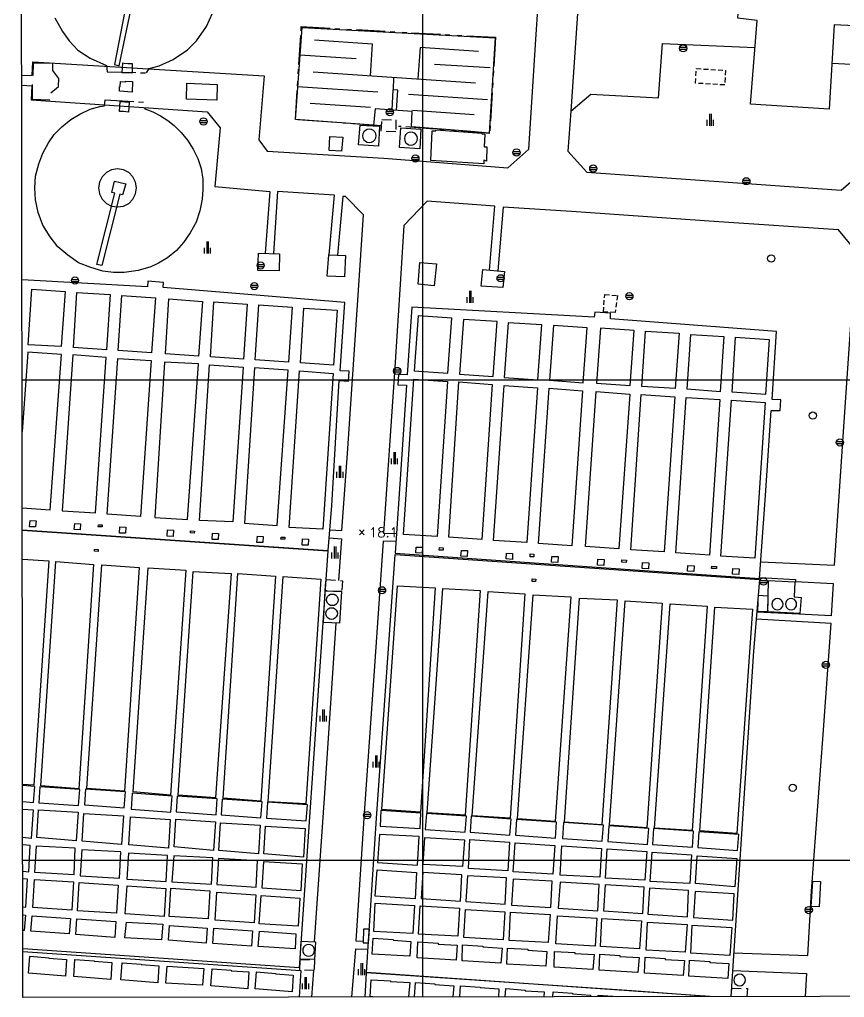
# Model space of a CAD drawing. Extents: x 210616 to 211059, y 540071 to 540643.
# Drawn here: x 210616 to 210787.7, y 540071.4 to 540275 of the extents above; entities that cross this region are included whole.
import ezdxf

# ---------------------------------------------------------------- set-up
doc = ezdxf.new("R2010")
doc.units = 0
for name, pattern in [('ANYANG1', [11.5, 6, -1, 1, -1.5, 1, -1]), ('ANYANG11', [1.5, 1, -0.5]), ('ANYANG3', [3, 2, -1])]:
    doc.linetypes.add(name, pattern=pattern)
for name, color, linetype in [('A0013118', 1, 'CONTINUOUS'), ('B0014111', 7, 'CONTINUOUS'), ('B0014116', 7, 'ANYANG3'), ('B0014118', 7, 'ANYANG11'), ('B0024121', 7, 'CONTINUOUS'), ('B0024126', 7, 'ANYANG1'), ('C0226232', 7, 'CONTINUOUS'), ('C0393323', 7, 'CONTINUOUS'), ('C0536117', 7, 'CONTINUOUS'), ('D0015220', 3, 'CONTINUOUS'), ('D0015221', 3, 'CONTINUOUS'), ('D0015222', 3, 'CONTINUOUS'), ('F0027132', 7, 'CONTINUOUS'), ('F0027217', 7, 'CONTINUOUS'), ('F0047224', 7, 'CONTINUOUS'), ('H0017334', 7, 'CONTINUOUS'), ('H0037335', 7, 'CONTINUOUS')]:
    doc.layers.add(name, color=color, linetype=linetype)
doc.styles.add('ROMANS_WHGTXT', font='romans.shx', dxfattribs={"height": 2, "bigfont": 'whgtxt.shx'})

# ---------------------------------------------------------------- blocks, each defined once
blk = doc.blocks.new('F0027217')
at = {"layer": 'F0027217'}
for points in [[(0.5, 0.5), (-0.5, -0.5)], [(-0.5, 0.5), (0.5, -0.5)]]:
    blk.add_lwpolyline(points, dxfattribs=at)
blk = doc.blocks.new('C0226232')
at = {"layer": 'C0226232'}
for points in [[(-0.72, 0.211), (0.72, 0.211)], [(-0.722, -0.202), (0.722, -0.202)]]:
    blk.add_lwpolyline(points, dxfattribs=at)
blk.add_circle((0, 0), 0.75, dxfattribs=at)
blk = doc.blocks.new('D0015222')
at = {"layer": 'D0015222'}
blk.add_circle((0, 0), 0.75, dxfattribs=at)
blk = doc.blocks.new('D0015221')
at = {"layer": 'D0015221'}
for points in [[(-0.15, 1.25), (-0.15, -1.25)], [(0.15, 1.25), (0.15, -1.25)], [(-0.65, -1.25), (-0.65, -0.05)], [(0.65, -1.25), (0.65, -0.05)]]:
    blk.add_lwpolyline(points, dxfattribs=at)

msp = doc.modelspace()

# ---------------------------------------------------------------- linework, layer by layer
at = {"layer": 'A0013118'}
for points in [[(210783.909, 540311.726), (210783.978, 540314.369), (210757.253, 540315.914), (210754.13, 540319.715), (210739.067, 540320.516), (210734.929, 540316.898), (210730.814, 540255.897), (210730.17, 540247.63), (210734.11, 540243.23), (210787.04, 540239.48), (210791.57, 540243.34), (210792.7, 540261.25), (210789.17, 540265.62), (210785.163, 540265.842)], [(210616.468, 540263.43), (210618.647, 540263.322), (210618.758, 540266.235), (210666.908, 540263.32), (210665.81, 540249.93), (210667.55, 540247.63), (210691.82, 540246.17), (210717.66, 540244.1), (210722.06, 540248), (210723.5, 540270.85), (210724.72, 540289.59)], [(210616.47, 540261.314), (210618.58, 540261.18), (210618.408, 540258.262), (210655.04, 540255.81), (210657.81, 540252.46), (210656.65, 540240.27), (210668.106, 540239.189), (210667.159, 540226.347)], [(210680.502, 540226.042), (210681.567, 540238.44), (210669.711, 540239.211), (210668.85, 540226.284)], [(210680.637, 540168.75), (210683.122, 540168.629), (210684.277, 540184.671), (210686.489, 540217.604), (210687.646, 540234.315), (210683.857, 540238.137), (210683.313, 540238.179), (210682.182, 540225.966)], [(210713.85, 540222.843), (210714.973, 540236.18), (210700.84, 540237.18), (210696.05, 540232.14), (210695.292, 540220.974), (210694.053, 540201.512), (210691.79, 540168.085), (210694.508, 540168.036)], [(210770.338, 540162.076), (210785.713, 540161.402), (210787.882, 540194.339), (210789.453, 540216.518), (210790.155, 540226.842), (210786.543, 540231.209), (210761.606, 540232.889), (210730.89, 540235.031), (210716.683, 540235.979), (210715.594, 540222.687)], [(210680.501, 540167.085), (210683.04, 540166.908), (210682.43, 540158.238)], [(210694.397, 540166.35), (210691.737, 540166.424), (210689.888, 540140.384), (210687.785, 540109.779), (210686.012, 540083.178), (210687.53, 540083.156)], [(210770.104, 540158.816), (210777.531, 540158.408), (210777.537, 540157.999), (210785.413, 540157.631), (210784.964, 540150.867), (210778.222, 540151.236), (210769.524, 540151.635)], [(210681.847, 540149.369), (210679.445, 540112.88), (210677.379, 540083.029)], [(210764.676, 540080.68), (210780.115, 540080.124), (210780.898, 540093.562), (210783.305, 540126.151), (210784.952, 540149.259), (210769.401, 540150.176)], [(210685.193, 540071.508), (210686.03, 540081.521), (210688.571, 540081.481)], [(210677.19, 540077.043), (210676.82, 540071.5)], [(210764.434, 540077.022), (210779.863, 540076.403), (210779.557, 540071.63)]]:
    msp.add_lwpolyline(points, dxfattribs=at)
at = {"layer": 'B0014111'}
for points in [[(210783.495, 540310.761), (210788.857, 540310.419), (210792.621, 540310.179), (210789.868, 540273.696), (210785.641, 540273.896), (210784.601, 540256.379), (210768.165, 540257.366), (210769.549, 540274.795), (210765.521, 540275.302), (210767.941, 540311.752), (210768.131, 540311.746), (210783.495, 540310.761)], [(210683.318, 540250.517), (210683.043, 540247.606), (210680.494, 540247.721), (210680.591, 540250.671), (210683.318, 540250.517)], [(210702.664, 540252.032), (210712.232, 540251.365), (210712.242, 540251.194), (210712.906, 540251.15), (210712.751, 540248.533), (210713.321, 540248.494), (210713.232, 540245.533), (210712.706, 540245.722), (210712.651, 540244.954), (210701.647, 540245.627), (210701.936, 540251.857), (210702.678, 540251.824), (210702.664, 540252.032)]]:
    msp.add_lwpolyline(points, dxfattribs=at)
at = {"layer": 'B0014116'}
for points in [[(210694.358, 540254.109), (210694.322, 540251.596), (210691.288, 540251.751), (210691.46, 540254.2), (210694.358, 540254.109)], [(210683.228, 540158.184), (210683.079, 540155.952), (210679.671, 540156.078), (210679.818, 540158.417), (210683.228, 540158.184)], [(210681.503, 540153.045), (210681.129, 540152.986), (210680.754, 540153.045), (210680.417, 540153.217), (210680.148, 540153.486), (210679.976, 540153.823), (210679.917, 540154.198), (210679.976, 540154.572), (210680.148, 540154.91), (210680.417, 540155.178), (210680.754, 540155.351), (210681.129, 540155.41), (210681.503, 540155.351), (210681.841, 540155.178), (210682.109, 540154.91), (210682.282, 540154.572), (210682.341, 540154.198), (210682.282, 540153.823), (210682.109, 540153.486), (210681.841, 540153.217), (210681.503, 540153.045)], [(210771.824, 540155.007), (210771.759, 540151.703), (210769.69, 540151.799), (210769.885, 540155.169), (210771.824, 540155.007)], [(210681.345, 540150.194), (210680.97, 540150.135), (210680.596, 540150.194), (210680.258, 540150.366), (210679.99, 540150.634), (210679.818, 540150.972), (210679.758, 540151.347), (210679.818, 540151.721), (210679.99, 540152.059), (210680.258, 540152.327), (210680.596, 540152.5), (210680.97, 540152.559), (210681.345, 540152.5), (210681.683, 540152.327), (210681.951, 540152.059), (210682.123, 540151.721), (210682.182, 540151.347), (210682.123, 540150.972), (210681.951, 540150.634), (210681.683, 540150.366), (210681.345, 540150.194)], [(210677.449, 540079.261), (210677.363, 540077.037), (210674.375, 540077.133), (210674.476, 540079.344), (210677.449, 540079.261)], [(210764.165, 540071.61), (210764.28, 540073.375), (210767.536, 540073.268), (210767.453, 540071.614)]]:
    msp.add_lwpolyline(points, dxfattribs=at)
at = {"layer": 'B0014118'}
for points in [[(210763.01, 540264.42), (210762.83, 540261.38), (210756.75, 540261.76), (210756.94, 540264.8), (210763.01, 540264.42)], [(210740.47, 540217.58), (210740.01, 540214.03), (210737.59, 540214.11), (210737.83, 540217.75), (210740.47, 540217.58)]]:
    msp.add_lwpolyline(points, dxfattribs=at)
at = {"layer": 'B0024121'}
for points in [[(210686.941, 540253.011), (210690.929, 540252.823), (210690.752, 540248.614), (210686.543, 540248.9), (210686.941, 540253.011)], [(210695.144, 540248.341), (210695.423, 540252.457), (210699.572, 540252.178), (210699.36, 540248.063), (210695.144, 540248.341)]]:
    msp.add_lwpolyline(points, dxfattribs=at)
at = {"layer": 'B0024126'}
for points in [[(210623.38, 540275.364), (210624.977, 540272.517), (210626.328, 540270.543), (210628.117, 540268.664), (210630.731, 540266.941), (210634.117, 540265.431), (210634.218, 540264.143), (210642.416, 540263.882)], [(210642.416, 540263.882), (210642.973, 540264.841), (210645.062, 540265.379), (210647.965, 540266.689), (210650.952, 540268.707), (210652.846, 540270.608), (210654.906, 540273.57), (210656.215, 540276.316)], [(210691.367, 540252.869), (210673.43, 540254.19), (210674.67, 540273.53), (210715.12, 540271.31), (210713.9, 540251.31), (210694.9, 540252.77)], [(210622.505, 540259.761), (210624.111, 540261.069), (210624.179, 540262.722), (210622.914, 540264.396), (210622.932, 540265.833), (210618.854, 540265.941), (210618.804, 540263.352)], [(210618.63, 540261.507), (210618.61, 540258.431), (210622.293, 540258.277)], [(210641.955, 540256.506), (210643.745, 540255.789), (210645.378, 540254.956), (210646.863, 540253.978), (210648.208, 540252.939), (210649.63, 540251.478), (210650.987, 540249.901), (210652.183, 540248.021), (210653.115, 540246.09), (210653.824, 540243.985), (210654.196, 540241.745), (210654.191, 540239.596), (210654.013, 540237.599), (210653.564, 540235.151), (210652.747, 540232.85), (210651.535, 540230.603), (210650.109, 540228.564), (210648.668, 540226.892), (210646.845, 540225.399), (210644.956, 540224.268), (210643.367, 540223.528), (210640.715, 540222.793), (210637.807, 540222.331), (210635.551, 540222.377), (210633.349, 540222.633), (210630.854, 540223.361), (210628.292, 540224.371), (210626.081, 540225.964), (210624.003, 540227.71), (210622.366, 540229.769), (210620.889, 540232.213), (210619.917, 540234.804), (210619.331, 540237.466), (210619.223, 540239.939), (210619.362, 540242.414), (210620.001, 540244.951), (210620.846, 540247.215), (210622.067, 540249.36), (210623.207, 540251.063), (210624.806, 540252.644), (210626.717, 540254.216), (210628.56, 540255.309), (210630.732, 540256.321), (210632.744, 540256.895), (210633.719, 540257.011), (210633.811, 540258.288), (210642.061, 540257.769)]]:
    msp.add_lwpolyline(points, dxfattribs=at)
at = {"layer": 'C0393323', "flags": 128}
msp.add_lwpolyline([(210688.837, 540085.644), (210687.605, 540085.666), (210687.52, 540082.809), (210688.653, 540082.756)], close=True, dxfattribs=at)
at = {"layer": 'C0536117', "flags": 128}
for points in [[(210636.773, 540265.361), (210639.871, 540280.33), (210640.566, 540280.229), (210641.024, 540282.828), (210638.578, 540283.245), (210638.136, 540280.909), (210638.701, 540280.779), (210635.801, 540265.617)], [(210637.414, 540265.931), (210637.337, 540263.949), (210639.517, 540263.884), (210639.558, 540265.794), (210639.08, 540265.793), (210638.529, 540265.79), (210637.803, 540265.882)], [(210639.434, 540259.918), (210636.79, 540260.072), (210636.851, 540261.044), (210636.986, 540261.085), (210637.06, 540262.082), (210638.116, 540262.037), (210638.12, 540262.149), (210639.516, 540262.095)], [(210657.125, 540261.512), (210657.091, 540258.2), (210650.755, 540258.42), (210650.854, 540261.78)], [(210636.833, 540255.874), (210636.955, 540257.952), (210638.817, 540257.819), (210638.675, 540255.748), (210638.224, 540255.805), (210637.587, 540255.874)], [(210690.259, 540250.799), (210690.191, 540251.234), (210689.99, 540251.627), (210689.679, 540251.939), (210689.286, 540252.139), (210688.851, 540252.208), (210688.416, 540252.139), (210688.023, 540251.939), (210687.712, 540251.627), (210687.512, 540251.234), (210687.443, 540250.799), (210687.512, 540250.364), (210687.712, 540249.971), (210688.023, 540249.66), (210688.416, 540249.46), (210688.851, 540249.391), (210689.286, 540249.46), (210689.679, 540249.66), (210689.99, 540249.971), (210690.191, 540250.364)], [(210698.836, 540250.228), (210698.77, 540250.645), (210698.578, 540251.021), (210698.279, 540251.32), (210697.903, 540251.511), (210697.486, 540251.578), (210697.069, 540251.511), (210696.693, 540251.32), (210696.394, 540251.021), (210696.203, 540250.645), (210696.136, 540250.228), (210696.203, 540249.811), (210696.394, 540249.435), (210696.693, 540249.136), (210697.069, 540248.944), (210697.486, 540248.878), (210697.903, 540248.944), (210698.279, 540249.136), (210698.578, 540249.435), (210698.77, 540249.811)], [(210640.369, 540239.946), (210640.175, 540241.17), (210639.612, 540242.275), (210638.736, 540243.152), (210637.631, 540243.715), (210636.406, 540243.909), (210635.182, 540243.715), (210634.077, 540243.152), (210633.2, 540242.275), (210632.638, 540241.17), (210632.444, 540239.946), (210632.638, 540238.721), (210633.2, 540237.617), (210634.077, 540236.74), (210635.182, 540236.177), (210636.406, 540235.983), (210637.631, 540236.177), (210638.736, 540236.74), (210639.612, 540237.617), (210640.175, 540238.721)], [(210635.802, 540241.363), (210638.13, 540240.834), (210637.448, 540238.524), (210636.913, 540238.643), (210633.136, 540223.783), (210632.095, 540224.03), (210635.817, 540238.861), (210635.255, 540239.007)], [(210670.116, 540226.236), (210670.045, 540222.724), (210665.619, 540222.759), (210665.735, 540226.401)], [(210680.373, 540226.048), (210683.849, 540225.891), (210683.641, 540221.416), (210680.057, 540221.553)], [(210699.35, 540224.4), (210702.83, 540224.18), (210702.36, 540219.54), (210699.01, 540219.89)], [(210716.948, 540222.566), (210716.651, 540219.244), (210712.095, 540219.471), (210712.444, 540222.969)], [(210618.578, 540218.86), (210625.515, 540218.391), (210624.665, 540206.947), (210617.805, 540207.288)], [(210627.255, 540206.76), (210627.928, 540218.201), (210634.9, 540217.758), (210634.12, 540206.238)], [(210636.556, 540206.082), (210637.299, 540217.573), (210644.301, 540217.088), (210643.471, 540205.616)], [(210646.368, 540205.444), (210647.068, 540216.83), (210654.075, 540216.278), (210653.24, 540204.948)], [(210655.737, 540204.809), (210656.437, 540216.224), (210663.404, 540215.778), (210662.637, 540204.313)], [(210665.087, 540204.189), (210665.821, 540215.613), (210672.777, 540215.144), (210672.006, 540203.683)], [(210674.517, 540203.535), (210675.216, 540214.921), (210682.148, 540214.484), (210681.338, 540203.067)], [(210697.706, 540215.122), (210696.699, 540201.048), (210694.937, 540201.122), (210694.781, 540198.983), (210696.556, 540198.88), (210694.236, 540163.932), (210770.094, 540158.668), (210771.328, 540175.925), (210772.505, 540193.647), (210774.399, 540193.616), (210774.476, 540195.847), (210772.731, 540195.931), (210773.611, 540210.048), (210739.043, 540212.7), (210739.071, 540213.881), (210735.754, 540214.091), (210735.668, 540213.036)], [(210706.001, 540212.832), (210698.996, 540213.288), (210698.191, 540201.896), (210705.174, 540201.382)], [(210715.419, 540212.123), (210708.415, 540212.579), (210707.609, 540201.187), (210714.592, 540200.673)], [(210724.722, 540211.417), (210717.718, 540211.873), (210716.912, 540200.481), (210723.895, 540199.967)], [(210734.172, 540210.848), (210727.167, 540211.304), (210726.362, 540199.912), (210733.345, 540199.399)], [(210743.972, 540210.269), (210736.967, 540210.726), (210736.162, 540199.334), (210743.144, 540198.82)], [(210746.296, 540210.107), (210753.32, 540209.683), (210752.519, 540198.217), (210745.561, 540198.608)], [(210754.978, 540198.053), (210755.782, 540209.426), (210762.667, 540209.032), (210761.873, 540197.532)], [(210764.349, 540197.412), (210765.039, 540208.884), (210772.047, 540208.381), (210771.315, 540196.955)], [(210634.05, 540204.62), (210627.092, 540205.194), (210624.912, 540172.74), (210631.792, 540172.314)], [(210641.181, 540171.576), (210634.232, 540172.007), (210636.451, 540204.453), (210643.439, 540204.014)], [(210653.251, 540203.348), (210646.198, 540203.688), (210644.177, 540171.339), (210650.989, 540170.904)], [(210660.392, 540170.421), (210653.444, 540170.688), (210655.576, 540203.134), (210662.579, 540202.669)], [(210671.95, 540202.034), (210664.935, 540202.465), (210662.851, 540170.125), (210669.673, 540169.677)], [(210679.177, 540168.914), (210672.123, 540169.257), (210674.274, 540201.851), (210681.275, 540201.322)], [(210698.083, 540200.104), (210705.091, 540199.646), (210702.93, 540167.349), (210695.946, 540167.804)], [(210705.363, 540167.278), (210707.493, 540199.556), (210714.44, 540199.044), (210712.272, 540166.732)], [(210714.69, 540166.578), (210716.902, 540198.845), (210723.865, 540198.355), (210721.62, 540166.132)], [(210724.039, 540165.927), (210726.281, 540198.233), (210733.234, 540197.711), (210731.002, 540165.422)], [(210733.859, 540165.271), (210736.074, 540197.547), (210743.055, 540197.035), (210740.783, 540164.833)], [(210743.263, 540164.598), (210745.413, 540196.964), (210752.449, 540196.446), (210750.21, 540164.156)], [(210752.659, 540164.008), (210754.807, 540196.345), (210761.823, 540195.871), (210759.636, 540163.511)], [(210762.004, 540163.308), (210764.206, 540195.753), (210771.255, 540195.298), (210769.068, 540162.886)], [(210618.202, 540170.736), (210619.438, 540170.673), (210619.362, 540169.389), (210618.108, 540169.428)], [(210627.49, 540170.112), (210628.725, 540170.049), (210628.649, 540168.766), (210627.395, 540168.805)], [(210632.441, 540169.842), (210633.236, 540169.799), (210633.206, 540169.391), (210632.411, 540169.411)], [(210636.885, 540169.416), (210638.12, 540169.353), (210638.044, 540168.07), (210636.79, 540168.109)], [(210646.826, 540168.748), (210648.061, 540168.685), (210647.985, 540167.401), (210646.731, 540167.441)], [(210651.631, 540168.55), (210652.427, 540168.507), (210652.396, 540168.099), (210651.602, 540168.12)], [(210656.2, 540168.091), (210657.436, 540168.028), (210657.36, 540166.744), (210656.106, 540166.783)], [(210665.516, 540167.459), (210666.751, 540167.397), (210666.675, 540166.113), (210665.421, 540166.152)], [(210670.461, 540167.256), (210671.257, 540167.213), (210671.226, 540166.804), (210670.432, 540166.825)], [(210674.928, 540166.913), (210676.163, 540166.85), (210676.087, 540165.567), (210674.833, 540165.606)], [(210698.608, 540165.192), (210699.908, 540165.14), (210699.844, 540163.917), (210698.523, 540163.99)], [(210703.461, 540165.073), (210704.238, 540165.019), (210704.202, 540164.509), (210703.395, 540164.562)], [(210631.608, 540164.725), (210632.404, 540164.682), (210632.373, 540164.274), (210631.579, 540164.295)], [(210707.988, 540164.49), (210709.288, 540164.438), (210709.223, 540163.216), (210707.903, 540163.288)], [(210717.372, 540163.901), (210718.672, 540163.849), (210718.607, 540162.627), (210717.287, 540162.699)], [(210722.3, 540163.764), (210723.102, 540163.695), (210723.059, 540163.126), (210722.321, 540163.178)], [(210726.82, 540163.249), (210728.12, 540163.197), (210728.056, 540161.975), (210726.735, 540162.047)], [(210620.437, 540115.481), (210623.58, 540162.185), (210631.401, 540161.556), (210628.335, 540114.875)], [(210630.002, 540114.916), (210633.114, 540161.516), (210640.938, 540160.907), (210637.843, 540114.368)], [(210639.662, 540114.207), (210642.777, 540160.867), (210650.604, 540160.364), (210647.46, 540113.561)], [(210736.43, 540162.64), (210737.73, 540162.587), (210737.665, 540161.365), (210736.345, 540161.437)], [(210741.434, 540162.528), (210742.359, 540162.453), (210742.305, 540161.938), (210741.395, 540162.007)], [(210745.721, 540161.955), (210747.021, 540161.903), (210746.956, 540160.68), (210745.636, 540160.753)], [(210755.147, 540161.351), (210756.447, 540161.299), (210756.382, 540160.077), (210755.062, 540160.149)], [(210760.135, 540161.201), (210761.115, 540161.162), (210761.103, 540160.686), (210760.091, 540160.717)], [(210764.514, 540160.729), (210765.814, 540160.677), (210765.75, 540159.455), (210764.429, 540159.527)], [(210649.038, 540113.542), (210652.124, 540160.128), (210660.073, 540159.702), (210656.816, 540112.978)], [(210658.383, 540112.898), (210661.443, 540159.663), (210669.297, 540159.09), (210666.274, 540112.314)], [(210667.79, 540112.147), (210670.918, 540159.022), (210678.717, 540158.501), (210675.587, 540111.739)], [(210699.455, 540109.982), (210691.424, 540110.526), (210694.685, 540157.078), (210702.551, 540156.693)], [(210722.744, 540158.582), (210723.501, 540158.519), (210723.459, 540157.983), (210722.735, 540158.037)], [(210777.393, 540157.958), (210777.248, 540154.807), (210778.722, 540154.683), (210778.477, 540151.372), (210771.796, 540151.707), (210771.945, 540158.208)], [(210683.054, 540155.929), (210682.615, 540149.329), (210679.288, 540149.502), (210679.648, 540156.046)], [(210704.123, 540156.528), (210711.938, 540156.107), (210708.784, 540109.346), (210700.849, 540109.857)], [(210710.249, 540109.228), (210713.554, 540155.911), (210721.225, 540155.475), (210718.131, 540108.721)], [(210719.712, 540108.588), (210722.932, 540155.265), (210730.761, 540154.795), (210727.497, 540108.055)], [(210729.477, 540107.919), (210732.591, 540154.554), (210740.464, 540154.168), (210737.235, 540107.388)], [(210738.809, 540107.273), (210742.104, 540153.958), (210749.807, 540153.526), (210746.604, 540106.744)], [(210748.216, 540106.656), (210751.461, 540153.343), (210759.136, 540152.853), (210756.049, 540106.148)], [(210757.638, 540106.114), (210760.766, 540152.702), (210768.592, 540152.224), (210765.346, 540105.572)], [(210774.96, 540153.271), (210774.903, 540153.633), (210774.736, 540153.96), (210774.477, 540154.219), (210774.151, 540154.385), (210773.789, 540154.443), (210773.427, 540154.385), (210773.1, 540154.219), (210772.841, 540153.96), (210772.674, 540153.633), (210772.617, 540153.271), (210772.674, 540152.909), (210772.841, 540152.582), (210773.1, 540152.323), (210773.427, 540152.157), (210773.789, 540152.099), (210774.151, 540152.157), (210774.477, 540152.323), (210774.736, 540152.582), (210774.903, 540152.909)], [(210777.802, 540153.295), (210777.745, 540153.657), (210777.579, 540153.984), (210777.319, 540154.243), (210776.993, 540154.409), (210776.631, 540154.467), (210776.269, 540154.409), (210775.942, 540154.243), (210775.683, 540153.984), (210775.517, 540153.657), (210775.459, 540153.295), (210775.517, 540152.933), (210775.683, 540152.606), (210775.942, 540152.347), (210776.269, 540152.181), (210776.631, 540152.124), (210776.993, 540152.181), (210777.319, 540152.347), (210777.579, 540152.606), (210777.745, 540152.933)], [(210628.303, 540111.359), (210628.551, 540114.689), (210620.228, 540115.251), (210620.02, 540111.948)], [(210637.785, 540110.92), (210638.034, 540114.251), (210629.711, 540114.813), (210629.502, 540111.51)], [(210647.522, 540110.022), (210647.771, 540113.353), (210639.448, 540113.914), (210639.239, 540110.611)], [(210656.914, 540109.441), (210657.162, 540112.772), (210648.839, 540113.333), (210648.631, 540110.03)], [(210666.269, 540108.839), (210666.517, 540112.17), (210658.194, 540112.731), (210657.985, 540109.428)], [(210675.679, 540108.182), (210675.927, 540111.513), (210667.604, 540112.074), (210667.395, 540108.771)], [(210619.591, 540104.707), (210619.934, 540110.501), (210628.183, 540109.96), (210627.8, 540104.003)], [(210699.412, 540106.58), (210699.574, 540109.818), (210691.198, 540110.352), (210691.11, 540107.054)], [(210629.03, 540103.955), (210629.374, 540109.749), (210637.623, 540109.208), (210637.24, 540103.251)], [(210638.789, 540103.193), (210639.132, 540108.986), (210647.381, 540108.446), (210646.998, 540102.489)], [(210648.178, 540102.741), (210648.522, 540108.535), (210656.771, 540107.994), (210656.388, 540102.037)], [(210657.521, 540101.999), (210657.865, 540107.792), (210666.114, 540107.251), (210665.731, 540101.294)], [(210708.8, 540105.805), (210709.055, 540109.129), (210700.703, 540109.685), (210700.444, 540106.417)], [(210718.112, 540105.238), (210718.36, 540108.568), (210710.037, 540109.13), (210709.828, 540105.827)], [(210727.571, 540104.6), (210727.819, 540107.93), (210719.496, 540108.492), (210719.287, 540105.189)], [(210737.335, 540103.934), (210737.583, 540107.265), (210729.26, 540107.826), (210729.051, 540104.523)], [(210666.899, 540101.318), (210667.242, 540107.112), (210675.492, 540106.571), (210675.108, 540100.614)], [(210746.742, 540103.286), (210746.99, 540106.616), (210738.667, 540107.178), (210738.458, 540103.875)], [(210756.099, 540102.688), (210756.347, 540106.018), (210748.024, 540106.58), (210747.815, 540103.277)], [(210765.498, 540102.028), (210765.746, 540105.358), (210757.423, 540105.92), (210757.214, 540102.617)], [(210690.935, 540105.367), (210690.534, 540099.497), (210698.847, 540098.966), (210699.188, 540104.919)], [(210700.008, 540099.072), (210700.367, 540104.737), (210708.631, 540104.199), (210708.251, 540098.647)], [(210709.449, 540098.247), (210709.791, 540104.272), (210718.04, 540103.731), (210717.657, 540097.774)], [(210627.346, 540097), (210627.618, 540102.48), (210619.5, 540102.937), (210619.143, 540097.534)], [(210636.837, 540096.234), (210637.108, 540101.714), (210628.99, 540102.171), (210628.634, 540096.767)], [(210718.812, 540097.559), (210719.191, 540103.586), (210727.44, 540103.046), (210727.056, 540097.088)], [(210728.579, 540096.906), (210728.942, 540102.987), (210737.191, 540102.447), (210736.808, 540096.489)], [(210737.969, 540096.252), (210738.34, 540102.358), (210746.589, 540101.817), (210746.206, 540095.86)], [(210747.287, 540095.588), (210747.69, 540101.639), (210755.939, 540101.099), (210755.556, 540095.141)], [(210646.554, 540095.523), (210646.825, 540101.002), (210638.707, 540101.459), (210638.351, 540096.056)], [(210655.946, 540094.974), (210656.217, 540100.454), (210648.099, 540100.911), (210647.743, 540095.507)], [(210665.261, 540094.405), (210665.532, 540099.884), (210657.415, 540100.341), (210657.058, 540094.938)], [(210674.671, 540093.697), (210674.942, 540099.176), (210666.824, 540099.633), (210666.468, 540094.23)], [(210756.73, 540095.126), (210757.073, 540100.92), (210765.322, 540100.379), (210764.939, 540094.422)], [(210698.633, 540097.404), (210698.393, 540091.959), (210690.015, 540092.533), (210690.481, 540097.955)], [(210626.88, 540089.612), (210618.767, 540090.124), (210619.141, 540095.991), (210627.231, 540095.454)], [(210707.82, 540091.474), (210708.091, 540096.954), (210699.973, 540097.411), (210699.617, 540092.007)], [(210717.142, 540090.831), (210717.413, 540096.31), (210709.295, 540096.767), (210708.939, 540091.364)], [(210726.655, 540090.13), (210726.926, 540095.609), (210718.808, 540096.066), (210718.452, 540090.663)], [(210781.138, 540095.597), (210782.773, 540095.525), (210782.465, 540090.258), (210780.854, 540090.364)], [(210636.184, 540088.943), (210628.071, 540089.456), (210628.445, 540095.323), (210636.535, 540094.785)], [(210646.12, 540088.287), (210638.007, 540088.799), (210638.381, 540094.666), (210646.471, 540094.129)], [(210655.249, 540087.78), (210647.136, 540088.293), (210647.51, 540094.16), (210655.6, 540093.622)], [(210736.378, 540089.48), (210736.649, 540094.959), (210728.531, 540095.416), (210728.175, 540090.013)], [(210745.778, 540088.911), (210746.049, 540094.391), (210737.931, 540094.848), (210737.575, 540089.444)], [(210755.042, 540088.206), (210755.313, 540093.685), (210747.196, 540094.142), (210746.839, 540088.739)], [(210664.846, 540086.968), (210656.733, 540087.48), (210657.106, 540093.347), (210665.196, 540092.81)], [(210674.032, 540086.233), (210665.918, 540086.745), (210666.292, 540092.612), (210674.382, 540092.075)], [(210764.519, 540087.532), (210764.79, 540093.011), (210756.672, 540093.468), (210756.316, 540088.065)], [(210689.736, 540085.182), (210690.048, 540091.02), (210698.261, 540090.539), (210697.878, 540084.728)], [(210699.088, 540084.623), (210699.399, 540090.461), (210707.612, 540089.981), (210707.229, 540084.169)], [(210708.534, 540083.884), (210708.845, 540089.722), (210717.059, 540089.241), (210716.675, 540083.429)], [(210618.362, 540085.213), (210618.623, 540088.439), (210626.586, 540087.851), (210626.311, 540084.678)], [(210627.936, 540087.805), (210636.052, 540087.261), (210635.829, 540083.928), (210627.723, 540084.533)], [(210717.933, 540083.302), (210718.244, 540089.14), (210726.457, 540088.66), (210726.074, 540082.848)], [(210727.681, 540082.578), (210727.992, 540088.416), (210736.205, 540087.935), (210735.822, 540082.123)], [(210736.947, 540082.008), (210737.258, 540087.846), (210745.472, 540087.365), (210745.088, 540081.553)], [(210638.258, 540087.118), (210645.817, 540086.667), (210645.583, 540083.401), (210637.95, 540083.854)], [(210647.031, 540083.313), (210647.253, 540086.427), (210655.084, 540085.844), (210654.896, 540082.705)], [(210656.277, 540082.622), (210656.487, 540085.837), (210664.52, 540085.318), (210664.29, 540082.068)], [(210746.451, 540081.266), (210746.763, 540087.105), (210754.976, 540086.624), (210754.593, 540080.812)], [(210755.763, 540080.628), (210756.075, 540086.466), (210764.288, 540085.985), (210763.905, 540080.173)], [(210665.666, 540082.011), (210665.939, 540085.205), (210673.558, 540084.678), (210673.359, 540081.571)], [(210689.654, 540083.757), (210693.823, 540083.494), (210693.843, 540083.322), (210697.439, 540083.079), (210697.249, 540080.003), (210689.424, 540080.452)], [(210674.666, 540083.113), (210677.612, 540083.022), (210677.446, 540079.302), (210674.453, 540079.389)], [(210677.419, 540081.224), (210677.359, 540081.605), (210677.184, 540081.948), (210676.911, 540082.221), (210676.567, 540082.396), (210676.187, 540082.456), (210675.806, 540082.396), (210675.462, 540082.221), (210675.189, 540081.948), (210675.014, 540081.605), (210674.954, 540081.224), (210675.014, 540080.843), (210675.189, 540080.499), (210675.462, 540080.227), (210675.806, 540080.052), (210676.187, 540079.991), (210676.567, 540080.052), (210676.911, 540080.227), (210677.184, 540080.499), (210677.359, 540080.843)], [(210706.919, 540079.202), (210698.824, 540079.682), (210698.952, 540082.997), (210703.167, 540082.743), (210703.168, 540082.541), (210707.15, 540082.319)], [(210716.229, 540078.585), (210708.134, 540079.066), (210708.262, 540082.381), (210712.476, 540082.127), (210712.478, 540081.924), (210716.46, 540081.703)], [(210725.586, 540077.901), (210717.491, 540078.382), (210717.619, 540081.697), (210721.833, 540081.443), (210721.835, 540081.24), (210725.817, 540081.019)], [(210625.604, 540075.838), (210617.9, 540076.455), (210618.158, 540079.99), (210622.139, 540079.697), (210622.134, 540079.6), (210625.813, 540079.344)], [(210634.982, 540075.177), (210627.278, 540075.793), (210627.536, 540079.328), (210631.518, 540079.035), (210631.513, 540078.938), (210635.191, 540078.682)], [(210735.384, 540077.222), (210727.288, 540077.702), (210727.417, 540081.017), (210731.631, 540080.763), (210731.633, 540080.561), (210735.614, 540080.339)], [(210744.768, 540076.617), (210736.673, 540077.097), (210736.801, 540080.412), (210741.015, 540080.158), (210741.017, 540079.956), (210744.999, 540079.734)], [(210754.204, 540075.991), (210746.109, 540076.471), (210746.237, 540079.786), (210750.452, 540079.532), (210750.453, 540079.33), (210754.435, 540079.108)], [(210644.787, 540074.494), (210637.084, 540075.11), (210637.342, 540078.645), (210641.323, 540078.352), (210641.318, 540078.255), (210644.997, 540077.999)], [(210654.342, 540077.468), (210654.072, 540073.995), (210646.492, 540074.405), (210646.732, 540077.91)], [(210663.566, 540073.216), (210655.862, 540073.832), (210656.12, 540077.368), (210660.101, 540077.074), (210660.096, 540076.977), (210663.775, 540076.721)], [(210763.455, 540075.37), (210755.36, 540075.85), (210755.488, 540079.165), (210759.702, 540078.911), (210759.704, 540078.709), (210763.685, 540078.487)], [(210672.771, 540072.569), (210665.067, 540073.185), (210665.325, 540076.721), (210669.307, 540076.427), (210669.302, 540076.33), (210672.98, 540076.074)], [(210767.127, 540075.05), (210767.068, 540075.42), (210766.898, 540075.754), (210766.633, 540076.019), (210766.299, 540076.189), (210765.928, 540076.248), (210765.558, 540076.189), (210765.224, 540076.019), (210764.959, 540075.754), (210764.789, 540075.42), (210764.73, 540075.05), (210764.789, 540074.679), (210764.959, 540074.345), (210765.224, 540074.08), (210765.558, 540073.91), (210765.928, 540073.851), (210766.299, 540073.91), (210766.633, 540074.08), (210766.898, 540074.345), (210767.068, 540074.679)]]:
    msp.add_lwpolyline(points, close=True, dxfattribs=at)
for points in [[(210677.437, 540270.751), (210689.422, 540269.919), (210688.993, 540263.311)], [(210711.538, 540268.374), (210699.387, 540269.191), (210698.901, 540262.638)], [(210674.357, 540267.685), (210686.082, 540266.891)], [(210714.018, 540264.947), (210702.397, 540265.654)], [(210677.129, 540264.118), (210710.933, 540261.82)], [(210693.839, 540260.443), (210693.967, 540262.973)], [(210690.602, 540259.875), (210673.866, 540260.983)], [(210694.47, 540256.096), (210694.747, 540260.312), (210693.747, 540260.355), (210693.494, 540256.16)], [(210696.98, 540259.491), (210713.463, 540258.384)], [(210676.513, 540257.594), (210689.056, 540256.738)], [(210710.648, 540255.195), (210697.826, 540256.094)], [(210616.587, 540168.791), (210680.287, 540164.47), (210681.053, 540173.84), (210682.581, 540199.842), (210684.464, 540199.698), (210684.604, 540201.795), (210682.79, 540201.896), (210683.729, 540216.099), (210645.918, 540219.222), (210645.979, 540220.265), (210642.706, 540220.534), (210642.634, 540219.393), (210616.522, 540220.799)], [(210616.581, 540173.364), (210622.407, 540172.938), (210624.755, 540205.258), (210617.7, 540205.753), (210616.561, 540189.146)], [(210616.587, 540168.734), (210680.219, 540164.418), (210679.182, 540149.462), (210674.248, 540077.558), (210616.697, 540081.548)], [(210759.739, 540071.604), (210688.26, 540076.594), (210688.878, 540086.299), (210690.358, 540108.737), (210694.219, 540163.668), (210770.097, 540158.459), (210768.843, 540143.526), (210764.075, 540071.61)], [(210616.595, 540162.69), (210622.121, 540162.328), (210618.969, 540115.592), (210616.654, 540115.73)], [(210616.659, 540112.201), (210618.935, 540112.039), (210619.183, 540115.369), (210616.654, 540115.54)], [(210616.661, 540110.638), (210618.815, 540110.497), (210618.431, 540104.54), (210616.668, 540104.691)], [(210616.677, 540097.679), (210617.962, 540097.595), (210618.233, 540103.075), (210616.67, 540103.163)], [(210616.686, 540090.27), (210617.345, 540090.228), (210617.696, 540096.07), (210616.679, 540096.138)], [(210616.688, 540088.585), (210617.229, 540088.545), (210616.954, 540085.372), (210616.692, 540085.39)], [(210616.698, 540081.01), (210674.6, 540077), (210674.21, 540071.494)], [(210759.302, 540071.604), (210743.456, 540072.762), (210688.208, 540076.52), (210687.907, 540071.512)], [(210689.575, 540071.514), (210689.023, 540071.549), (210689.216, 540075.12), (210693.238, 540074.857), (210693.238, 540074.752), (210697.234, 540074.534), (210697.013, 540071.523)], [(210698.268, 540071.525), (210698.443, 540074.505), (210702.489, 540074.263), (210702.485, 540074.131), (210706.444, 540073.84), (210706.237, 540071.535)], [(210707.657, 540071.537), (210707.815, 540073.838), (210711.915, 540073.575), (210711.92, 540073.479), (210715.796, 540073.225), (210715.692, 540071.548)], [(210717.125, 540071.549), (210717.262, 540073.247), (210721.249, 540072.965), (210721.269, 540072.816), (210725.224, 540072.587), (210725.143, 540071.56)], [(210727.025, 540071.562), (210727.082, 540072.581), (210731.124, 540072.296), (210731.122, 540072.14), (210734.899, 540071.921), (210734.874, 540071.572)], [(210736.454, 540071.574), (210736.476, 540071.888), (210740.556, 540071.594), (210740.557, 540071.58)]]:
    msp.add_lwpolyline(points, dxfattribs=at)
at = {"layer": 'D0015220', "flags": 128}
msp.add_lwpolyline([(210730.814, 540255.897), (210734.981, 540259.486), (210749.003, 540258.702), (210749.889, 540270.024), (210769.104, 540269.196)], dxfattribs=at)
at = {"layer": 'F0047224', "flags": 128}
msp.add_lwpolyline([(210674.82, 540273.38), (210715.04, 540271.21), (210713.76, 540251.38), (210709.178, 540251.751), (210697.6, 540252.69), (210697.72, 540255.88), (210690.03, 540256.39), (210689.72, 540253.03), (210673.44, 540254.21)], close=True, dxfattribs=at)
at = {"layer": 'H0017334', "flags": 128}
msp.add_lwpolyline([(210616.01, 540626.35), (211058.34, 540626.93), (211059.08, 540071.99), (210616.71, 540071.42), (210616.01, 540626.35)], dxfattribs=at)
at = {"layer": 'H0037335', "flags": 128}
for points in [[(210700, 540071.527), (210700, 540626.46)], [(210616.548, 540200), (211058.909, 540200)], [(210616.674, 540100), (211059.043, 540100)]]:
    msp.add_lwpolyline(points, dxfattribs=at)

# ---------------------------------------------------------------- block references
at = {"layer": 'C0226232'}
for p in [(210754.18, 540269.02), (210693.113, 540255.715), (210654.31, 540253.78), (210698.42, 540246.07), (210719.471, 540247.336), (210735.456, 540243.995), (210767.33, 540241.33), (210666.208, 540223.79), (210716.17, 540221.137), (210627.551, 540220.675), (210664.891, 540219.486), (210742.97, 540217.4), (210694.629, 540201.842), (210786.809, 540186.971), (210770.889, 540158.011), (210691.481, 540156.183), (210783.892, 540140.672), (210688.373, 540109.368), (210780.324, 540089.611)]:
    msp.add_blockref('C0226232', p, dxfattribs=at)
at = {"layer": 'D0015221'}
for p in [(210759.83, 540254.15), (210655.144, 540227.523), (210709.83, 540217.25), (210694.072, 540183.69), (210682.706, 540180.871), (210681.688, 540164.083), (210679.248, 540130.127), (210690.25, 540120.53), (210687.226, 540077.33), (210675.555, 540074.359)]:
    msp.add_blockref('D0015221', p, dxfattribs=at)
at = {"layer": 'D0015222'}
for p in [(210772.51, 540225.26), (210781.175, 540192.557), (210776.973, 540115.072)]:
    msp.add_blockref('D0015222', p, dxfattribs=at)
at = {"layer": 'F0027217'}
msp.add_blockref('F0027217', (210687.286, 540168.245, 18.07), dxfattribs=at)

# ---------------------------------------------------------------- texts
at = {"layer": 'F0027132', "style": 'ROMANS_WHGTXT'}
msp.add_text('18.1', height=2, dxfattribs=at).set_placement((210688.786, 540167.245))

doc.saveas('drawing.dxf')
